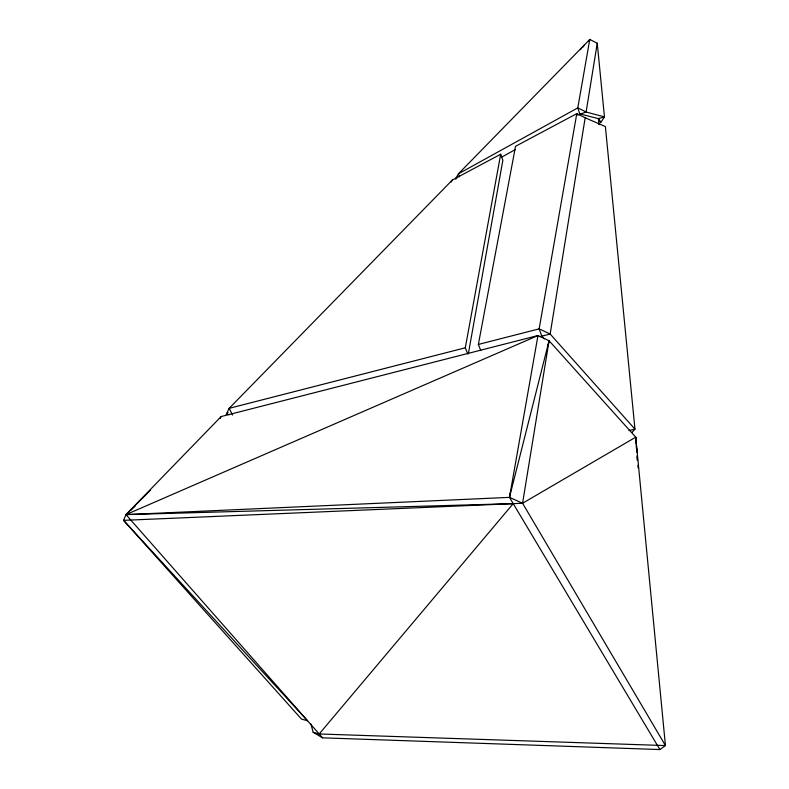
<?xml version="1.0" encoding="UTF-8"?>
<svg xmlns="http://www.w3.org/2000/svg" width="789" height="789" viewBox="0 0 789 789"><rect width="100%" height="100%" fill="white"/><g stroke="black" fill="none" stroke-linecap="round" stroke-linejoin="round"><path stroke-width="1.18" d="M480.787 350.563L478.371 344.438L515.533 146.31L576.789 113.636L585.172 117.798L550.16 334.033L634.958 429.157L631.861 432.579M455.539 178.807L458.439 173.797L589.768 39.45L597.253 43.227L586.109 112.008L577.587 115.056M310.905 724.006L313.174 732.31L319.19 733.977L665.433 745.566L522.565 503.244L549.075 340.74L537.97 335.542L221.127 416.562L126.003 514.615L123.567 520.355L301.497 719.104L307.542 720.761L123.567 520.355L522.565 503.244L635.737 437.185L549.075 340.74L509.477 497.366L659.89 749.55L665.433 745.566L635.737 437.185L636.171 443.329M576.789 113.636L539.143 328.865L541.806 336.104L544.282 338.836M468.37 353.709L502.859 160.275L500.69 154.23L452.383 180L229.165 408.337L226.295 414.274L229.451 414.669M467.749 353.896L465.303 347.791L500.69 154.23M510.453 492.543L509.477 497.366L126.003 514.615L322.583 737.833L659.89 749.55M548.02 345.533L549.075 340.74M220.18 418.535L221.127 416.562M451.219 182.003L452.383 180M580.467 49.687L581.671 47.734M583.12 46.965L584.324 45.022M588.564 41.393L589.768 39.45L577.795 107.886L579.728 113.872L598.417 118.656L604.453 116.91L597.253 43.227M598.989 124.692L598.417 118.656L600.666 122.65L604.453 116.91L586.109 112.008L577.795 107.886L458.439 173.797L459.583 176.805M319.19 733.977L513.215 503.638L126.003 514.615L150.374 490.275M226.295 414.274L228.021 412.509M455.815 178.935L457.521 177.18M128.686 512.12L126.003 514.615L537.97 335.542L509.477 497.366L522.565 503.244M130.481 510.463L134.958 506.311M501.459 157.248L515.404 149.525M465.303 347.791L229.165 408.337L232.597 415.053M478.371 344.438L539.143 328.865L550.16 334.033L539.429 336.716M628.971 430.508L634.958 429.157L605.39 126.565L585.172 117.798M313.174 732.31L322.583 737.833M598.614 118.242L600.666 122.65M635.737 437.185L636.881 451.89M637.157 455.559L637.542 460.46M637.916 465.362L638.104 467.808M636.338 445.785L636.772 451.919M637.117 456.831L637.374 460.51"/></g></svg>
